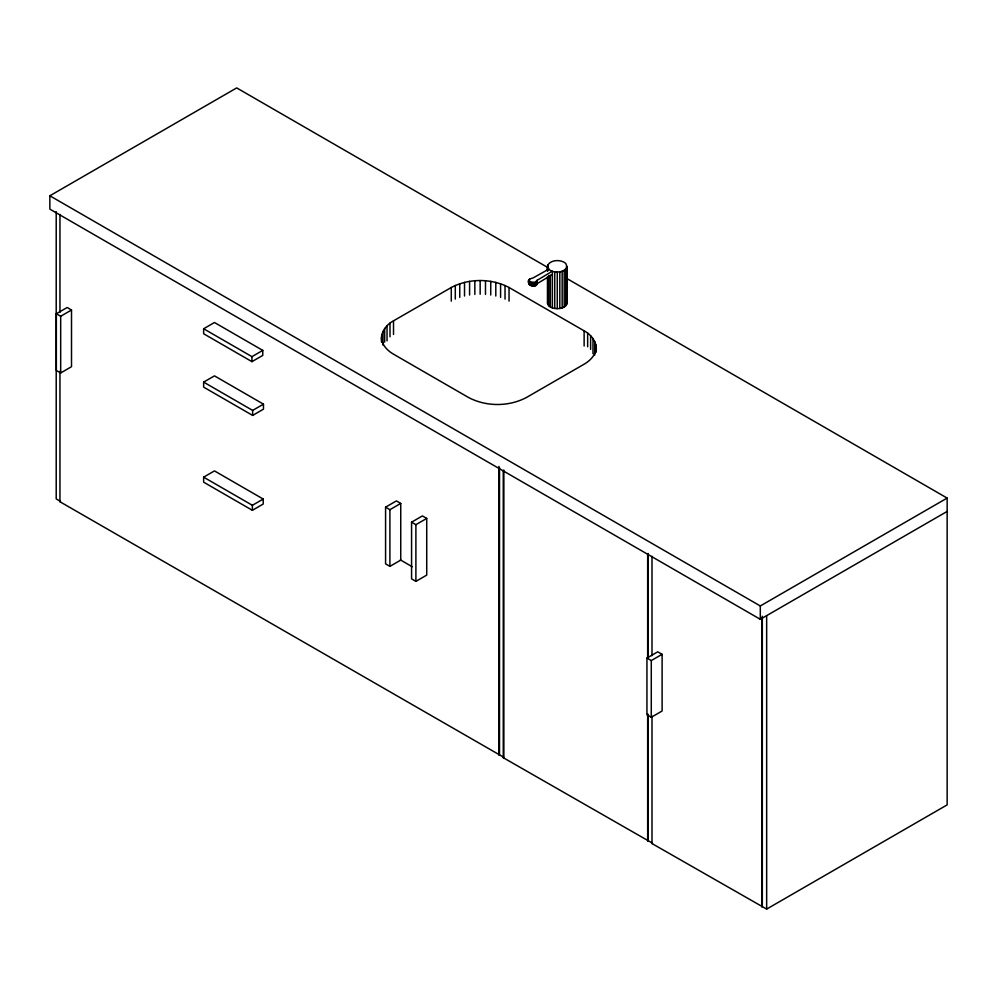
<?xml version="1.0" encoding="UTF-8"?>
<svg xmlns="http://www.w3.org/2000/svg" width="997" height="997" viewBox="0 0 997 997"><rect width="100%" height="100%" fill="white"/><g stroke="black" fill="none" stroke-linecap="round" stroke-linejoin="round"><path stroke-width="1.5" d="M381.564 342.058C380.094 333.085 385.789 324.86 393.516 320.835L451.28 287.497C468.926 278.213 491.396 278.213 509.043 287.497L584.13 330.842C591.869 334.867 597.552 343.093 596.094 352.066M596.094 347.517C595.957 354.932 590.174 360.702 584.13 364.192L526.366 397.541C508.719 406.813 486.262 406.813 468.615 397.541L393.516 354.184C387.472 350.695 381.689 344.925 381.564 337.509M567.069 266.311L567.069 303.001C565.598 309.033 557.311 309.369 552.375 307.899L552.375 271.221L537.096 280.319C538.966 293.454 519.562 280.855 533.009 277.964L548.786 269.14C553.41 274.474 570.521 272.318 565.76 263.482C559.766 257.961 544.524 260.329 547.465 270.897M528.933 283.659L530.117 281.989L535.053 282.363L537.096 280.319M552.375 307.899C549.733 307.113 546.518 304.621 547.802 301.53M537.096 283.659L552.375 274.549M947.15 511.424L760.3 619.299L49.85 209.121L49.85 195.786L236.7 87.91L548.113 267.695M56.343 313.756L67.173 307.5L71.51 310.005L71.51 366.697L60.68 372.953L56.343 370.448L56.343 313.756L60.68 316.261L71.51 310.005M203.637 328.761L214.467 322.505L262.772 350.396L262.772 355.406L251.942 361.649L203.637 333.758L203.637 328.761L251.942 356.652L262.772 350.396M203.637 382.113L214.467 375.869L263.47 404.159L263.47 409.156L252.64 415.413L203.637 387.123L203.637 382.113L252.64 410.403L263.47 404.159M59.957 371.32L59.957 501.753L60.53 501.416L56.206 498.924L56.206 211.663M203.637 477.164L214.467 470.908L263.208 499.048L263.208 504.046L252.378 510.302L203.637 482.162L203.637 477.164L252.378 505.305L263.208 499.048M385.577 507.174L396.407 500.918L400.744 503.423L400.744 560.115L389.914 566.358L385.577 563.866L385.577 507.174L389.914 509.666L400.744 503.423M411.574 522.179L422.404 515.923L426.728 518.428L426.728 575.119L415.899 581.363L411.574 578.871L411.574 522.179L415.899 524.671L426.728 518.428M646.941 658.07L657.771 651.814L662.108 654.319L662.108 711.011L651.278 717.254L646.941 714.762L646.941 658.07L651.278 660.562L662.108 654.319M59.957 501.753L503.846 757.359L503.846 470.11M49.85 195.786L760.3 605.964L947.15 498.076L947.15 804.878L766.656 909.09L652.001 843.562L652.001 716.245M503.261 470.447L503.261 757.695L503.846 757.359M503.261 757.695L652.574 843.225L652.001 843.562M566.981 278.599L947.15 498.076M400.37 559.89L412.235 566.745M548.786 269.14L547.465 266.311M566.745 301.53L567.069 303.001M528.933 280.319L530.117 281.989L530.117 285.329M766.656 615.635L766.656 909.09M762.319 616.233L762.319 906.585M761.745 618.115L761.745 906.921M760.3 605.964L760.3 619.299M652.001 556.314L652.001 655.69M651.278 660.562L651.278 717.254M648.237 553.485L648.237 657.509M648.237 714.961L648.237 840.733M647.664 553.809L647.664 657.846M647.664 713.74L647.664 841.069M595.745 344.439L595.745 352.016M594.698 341.41L594.698 355.057M592.978 338.494L592.978 353.648M590.623 335.727L590.623 349.374M587.657 333.16L587.657 346.806M584.13 330.842L584.13 345.996M566.745 267.782L566.745 304.459M565.76 269.14L565.76 305.83M564.202 270.324L564.202 307.001M562.171 271.221L562.171 307.899M559.803 271.782L559.803 308.459M557.273 271.982L557.273 308.659M554.731 271.782L554.731 308.459M550.344 275.172L550.344 307.001M548.786 275.508L548.786 305.83M547.802 264.853L547.802 270.96M547.802 276.954L547.802 304.459M547.465 277.016L547.465 303.001M536.959 280.93L536.959 284.27M536.548 281.503L536.548 284.83M535.9 281.989L535.9 285.329M535.053 282.363L535.053 285.703M534.068 282.6L534.068 285.94M533.009 282.674L533.009 286.014M531.949 282.6L531.949 285.94M530.965 282.363L530.965 285.703M529.469 279.148L529.469 284.83M529.071 279.708L529.071 284.27M509.043 287.497L509.043 301.131M505.03 285.454L505.03 299.1M500.581 283.746L500.581 297.393M499.509 467.605L499.509 754.866M498.936 466.397L498.936 755.19M495.796 282.375L495.796 296.022M490.736 281.391L490.736 295.037M485.489 280.793L485.489 294.427M480.155 280.581L480.155 294.227M474.834 280.793L474.834 294.427M469.587 281.391L469.587 295.037M464.527 282.375L464.527 296.022M459.742 283.746L459.742 297.393M455.293 285.454L455.293 299.1M451.28 287.497L451.28 301.131M415.899 524.671L415.899 581.363M393.516 320.835L393.516 334.481M390.001 323.153L390.001 336.799M389.914 509.666L389.914 566.358M387.035 325.72L387.035 340.887M384.668 328.487L384.668 342.133M382.948 331.415L382.948 345.049M381.913 334.431L381.913 342.008M252.64 410.403L252.64 415.413M252.378 505.305L252.378 510.302M251.942 356.652L251.942 361.649M60.68 316.261L60.68 372.953M59.957 214.505L59.957 312.323"/></g></svg>
